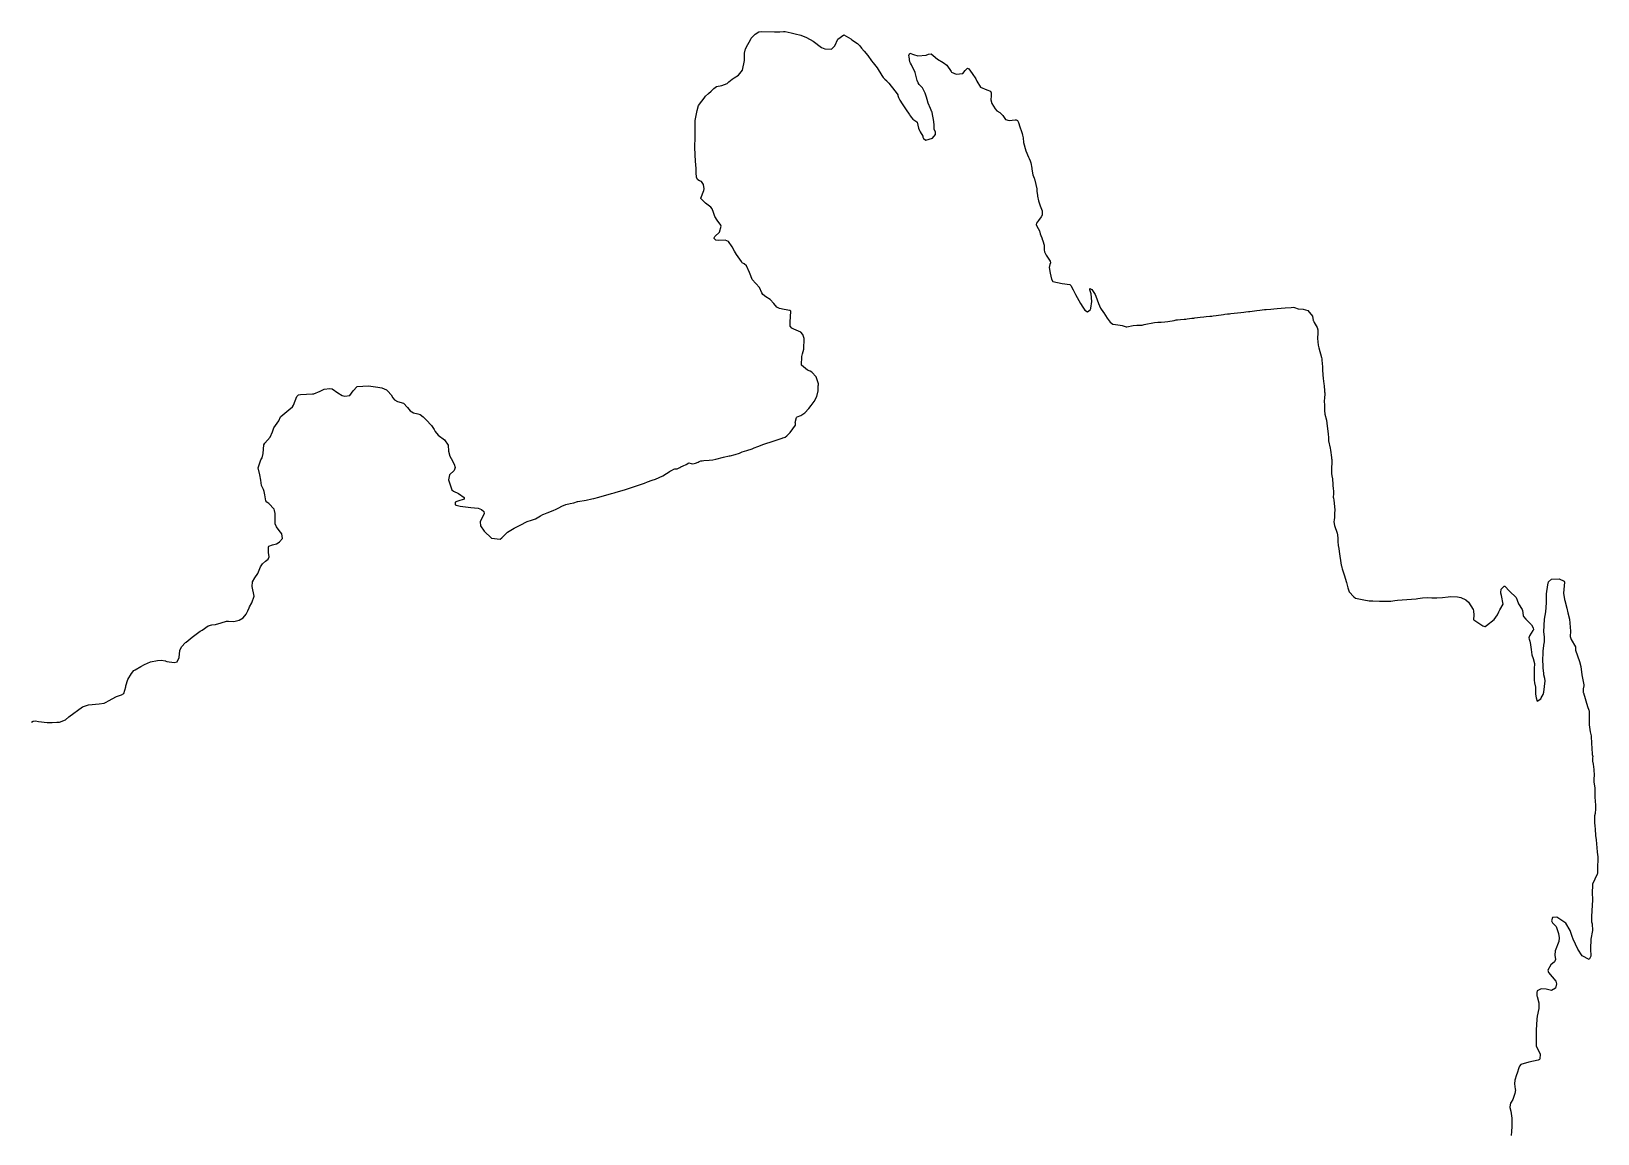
# Model space of a CAD drawing. Header units: feet. Extents: x 1313198 to 1317500, y 385000 to 389511.
# Drawn here: x 1313198 to 1314996, y 387532 to 388797 of the extents above; entities that cross this region are included whole.
import ezdxf

# ---------------------------------------------------------------- set-up
doc = ezdxf.new("R2010")
doc.units = ezdxf.units.FT
doc.layers.add('C-TOPO-MAJR', color=32, linetype='CONTINUOUS')

msp = doc.modelspace()

# ---------------------------------------------------------------- linework, layer by layer
at = {"layer": 'C-TOPO-MAJR'}
msp.add_lwpolyline([(1313198.2, 388003.9), (1313200.2, 388005.2), (1313203.1, 388005.5), (1313206.4, 388004.7), (1313216.5, 388003.5), (1313222.2, 388003.8), (1313227.6, 388003.9), (1313230.5, 388004), (1313237.5, 388006.7), (1313241.3, 388010), (1313256.8, 388021.8), (1313263.6, 388024.1), (1313276.2, 388025.1), (1313281.9, 388026), (1313284.1, 388026.9), (1313286.9, 388028.5), (1313296.1, 388033.6), (1313301.6, 388035.5), (1313304.4, 388036.9), (1313306.5, 388044.5), (1313306.6, 388045.9), (1313308.9, 388053), (1313313, 388059.8), (1313315.9, 388063.2), (1313317.3, 388064.2), (1313323.9, 388068), (1313328.2, 388070.4), (1313335, 388073.1), (1313343, 388074.9), (1313347.2, 388075.1), (1313352, 388074.4), (1313352.7, 388074.1), (1313353.6, 388073.8), (1313362.1, 388072.5), (1313365.7, 388073.2), (1313367.9, 388078.4), (1313368.6, 388086.4), (1313370.5, 388090.4), (1313375.2, 388095.5), (1313375.7, 388095.9), (1313382.9, 388101.4), (1313392, 388108.3), (1313394.1, 388109.8), (1313401.2, 388114.4), (1313405.3, 388115.8), (1313409.7, 388116.1), (1313416.2, 388117.9), (1313422.2, 388120), (1313424.4, 388120.1), (1313430.6, 388119.7), (1313436.7, 388121), (1313441.1, 388123.9), (1313444.8, 388128), (1313446.8, 388131.9), (1313448, 388135.3), (1313448.5, 388136.5), (1313451.3, 388140.8), (1313453.9, 388148.7), (1313451.6, 388159.6), (1313452, 388165.2), (1313454.5, 388169.8), (1313458, 388174.8), (1313461, 388182.2), (1313463.6, 388185.6), (1313466.9, 388188.6), (1313470, 388191.2), (1313471.1, 388193.8), (1313470.4, 388198.9), (1313470.2, 388205.1), (1313470.7, 388205.8), (1313474.8, 388207.4), (1313479.4, 388208.6), (1313481.3, 388209.8), (1313482.8, 388211.1), (1313486.4, 388214.8), (1313485.7, 388220.3), (1313482.4, 388223.9), (1313479.5, 388228.1), (1313478.1, 388231.6), (1313477.8, 388235.7), (1313478, 388243.6), (1313477.4, 388247), (1313476.7, 388248.4), (1313470.9, 388255.1), (1313468.6, 388256.5), (1313467.3, 388258.1), (1313466.1, 388264.8), (1313465.5, 388268.6), (1313464.6, 388270.8), (1313462.3, 388275.7), (1313461.4, 388281.8), (1313460.3, 388287.9), (1313458.5, 388295.9), (1313461.7, 388305.2), (1313462.9, 388307.2), (1313464.3, 388312.3), (1313465.1, 388322.3), (1313466, 388324.3), (1313472.2, 388330.9), (1313474.8, 388337.2), (1313476.3, 388341.7), (1313482.3, 388349.6), (1313484.2, 388354.4), (1313484.5, 388354.9), (1313493.8, 388362.4), (1313497.9, 388365.7), (1313499.2, 388367.7), (1313502.9, 388377.7), (1313504.8, 388379.6), (1313507, 388380), (1313521, 388380.6), (1313522.5, 388380.7), (1313529.6, 388383.7), (1313534.3, 388385.9), (1313540.7, 388387), (1313543.3, 388386.5), (1313549.8, 388381.8), (1313554.9, 388378.7), (1313557.9, 388378), (1313563.6, 388378.9), (1313567.6, 388384.1), (1313572.1, 388389.3), (1313584.9, 388390), (1313595.8, 388388.5), (1313600.5, 388387.7), (1313605.7, 388385.3), (1313607.3, 388383.8), (1313610.9, 388379.5), (1313613.1, 388376.1), (1313615, 388373.7), (1313618.5, 388371.9), (1313625.1, 388369.9), (1313630, 388364.9), (1313632.9, 388361.2), (1313636.9, 388359.1), (1313641.8, 388357.9), (1313644.3, 388357.2), (1313647.8, 388354.5), (1313651.1, 388350.8), (1313657.5, 388344.5), (1313660.5, 388339.9), (1313661.5, 388337.6), (1313664.9, 388333.2), (1313672.4, 388327.8), (1313676.5, 388322), (1313676.8, 388315), (1313678.3, 388309.2), (1313679.8, 388306.5), (1313683.5, 388300), (1313684.6, 388296.3), (1313683.3, 388292.6), (1313678.1, 388287.8), (1313676.8, 388281.9), (1313680.6, 388270.6), (1313682.7, 388269.1), (1313688.5, 388266.3), (1313694.9, 388261.7), (1313694.7, 388260), (1313687.7, 388257.6), (1313684.4, 388256.5), (1313684.6, 388253.3), (1313685.7, 388252.9), (1313687.1, 388252.7), (1313690.4, 388251.7), (1313702.6, 388250.2), (1313710.8, 388249.7), (1313714.9, 388248.2), (1313717.3, 388245.9), (1313717.9, 388243.4), (1313713.3, 388234), (1313713.5, 388229.2), (1313717.8, 388223), (1313726.1, 388215), (1313736.2, 388214.1), (1313738.2, 388215.6), (1313744.7, 388222.1), (1313752.2, 388226.6), (1313754.6, 388227.7), (1313759.2, 388230.1), (1313767.2, 388234.1), (1313772.3, 388235.7), (1313776.8, 388237.4), (1313782.6, 388240.6), (1313785.3, 388242.2), (1313786.4, 388242.8), (1313790, 388244.4), (1313796.8, 388246.8), (1313800.5, 388248.3), (1313801.9, 388249.2), (1313803.5, 388250.1), (1313806.9, 388251.9), (1313811.5, 388253.8), (1313816.3, 388254.8), (1313820.8, 388255.7), (1313824.9, 388257.1), (1313825.3, 388257.2), (1313834.8, 388258.9), (1313841.2, 388260.2), (1313843.5, 388260.7), (1313849.3, 388262.3), (1313853.2, 388263.4), (1313862.8, 388266), (1313864, 388266.3), (1313866.9, 388267.1), (1313868.3, 388267.5), (1313880, 388270.9), (1313883.5, 388272), (1313888.1, 388273.7), (1313893.9, 388275.6), (1313896.1, 388276.2), (1313901.6, 388278.2), (1313905.1, 388279.6), (1313910.7, 388281.7), (1313914.5, 388283), (1313922.8, 388286.5), (1313931.4, 388292), (1313931.8, 388292.3), (1313932.7, 388292.9), (1313935.3, 388294.3), (1313936.5, 388294.7), (1313937.8, 388294.6), (1313939.1, 388294.8), (1313942.2, 388296.1), (1313943.6, 388296.9), (1313946.3, 388298.2), (1313949.4, 388299.7), (1313952.6, 388301.4), (1313955.5, 388300.7), (1313957.1, 388300.6), (1313960.2, 388301.1), (1313963.3, 388302.5), (1313964.5, 388303.3), (1313966.6, 388303.7), (1313968, 388304), (1313969.8, 388304.1), (1313976.1, 388304.7), (1313980.2, 388305.2), (1313983.5, 388305.7), (1313992.3, 388307.9), (1313999, 388309.5), (1314000.1, 388309.7), (1314005.9, 388311.1), (1314010.6, 388312.8), (1314013.8, 388314.1), (1314019.1, 388315.9), (1314025.5, 388317.8), (1314027.6, 388318.6), (1314031.7, 388320.5), (1314038.6, 388323.1), (1314049.3, 388326.5), (1314054.1, 388328.1), (1314059.8, 388330), (1314060.6, 388330.2), (1314062.1, 388330.7), (1314063.1, 388331.1), (1314065.1, 388332.5), (1314069, 388336.5), (1314075.1, 388344.6), (1314075, 388346.9), (1314074.8, 388348), (1314076.1, 388353.6), (1314076.8, 388354.4), (1314081, 388355.8), (1314085.6, 388358.8), (1314090.4, 388363.8), (1314093.2, 388367.2), (1314096.3, 388371.9), (1314099.6, 388377.8), (1314100.9, 388384.3), (1314101, 388389.8), (1314101.4, 388391.2), (1314101.5, 388392.3), (1314098.8, 388400.4), (1314093.6, 388405.7), (1314092, 388406.6), (1314089, 388407.8), (1314081.8, 388413.5), (1314082.2, 388423.5), (1314083.2, 388426.5), (1314084.7, 388432.1), (1314084.8, 388444.2), (1314083.6, 388448.7), (1314081.1, 388451.6), (1314073.2, 388455), (1314070.9, 388455.9), (1314069, 388458.2), (1314068.8, 388459.4), (1314069.1, 388463), (1314069.5, 388475.7), (1314068.6, 388476.4), (1314062, 388477.3), (1314056.8, 388478.7), (1314056.1, 388479), (1314053.8, 388480.2), (1314050.2, 388484.3), (1314046, 388488.9), (1314041, 388492.1), (1314037.6, 388494.7), (1314036.6, 388496.5), (1314033.8, 388502.6), (1314029.6, 388507.5), (1314025.5, 388511.8), (1314023.6, 388516), (1314022.4, 388520), (1314018.9, 388527.7), (1314016.2, 388529.8), (1314014, 388531.1), (1314012.9, 388532.4), (1314007.3, 388540.6), (1314004.9, 388544.4), (1314002.5, 388549.2), (1313998.2, 388555.5), (1313994.3, 388557), (1313986.8, 388556.5), (1313983.5, 388556.9), (1313981.9, 388559), (1313981.7, 388559.8), (1313982.5, 388561.4), (1313988, 388566.1), (1313989.8, 388573), (1313989.4, 388574.3), (1313985.2, 388579.9), (1313982.6, 388584.1), (1313980.8, 388588.9), (1313979.5, 388592.9), (1313978, 388594.7), (1313971.8, 388599.4), (1313966.4, 388604.8), (1313966.3, 388605.2), (1313970, 388614), (1313970.4, 388616.1), (1313969.6, 388620.7), (1313967.1, 388624.3), (1313965, 388625), (1313963, 388626.2), (1313961.4, 388629.1), (1313961.3, 388629.7), (1313961.2, 388633.9), (1313960.9, 388639.3), (1313960.7, 388643.4), (1313960.4, 388647.6), (1313959.8, 388654.8), (1313959.7, 388663.9), (1313960, 388675.2), (1313960.1, 388684.3), (1313960, 388687.6), (1313960, 388694.3), (1313960.3, 388696.3), (1313962.1, 388705.9), (1313963.8, 388711.7), (1313967.5, 388716.3), (1313970.3, 388720), (1313971.9, 388722.2), (1313975.3, 388725.1), (1313978.3, 388727.8), (1313981.3, 388731.1), (1313984.5, 388733.2), (1313990.6, 388734.5), (1313996.7, 388736.7), (1313998.7, 388738.5), (1314002.2, 388741.6), (1314004.6, 388743.1), (1314009.6, 388746.5), (1314014.3, 388752.1), (1314016.7, 388763.1), (1314016.7, 388771.4), (1314017.6, 388776.6), (1314020.3, 388781.5), (1314023.4, 388786.9), (1314024.3, 388788.7), (1314028.7, 388793.5), (1314032.8, 388795.9), (1314036, 388796.4), (1314050.8, 388796), (1314057, 388796.1), (1314061.3, 388796.6), (1314063, 388796.6), (1314070.1, 388794.8), (1314076.3, 388793.2), (1314079.8, 388792.4), (1314081, 388792.1), (1314087.8, 388789.7), (1314095.2, 388785.3), (1314104.7, 388778.2), (1314108.6, 388776.5), (1314116.3, 388776.3), (1314120.2, 388779.8), (1314123.8, 388787.7), (1314130.5, 388792.7), (1314138.4, 388787.9), (1314139.5, 388786.9), (1314146.3, 388782.6), (1314148.5, 388780.3), (1314148.8, 388779.8), (1314150.6, 388777.3), (1314153.8, 388773.7), (1314158, 388768.9), (1314162.3, 388762.6), (1314164, 388760.5), (1314168.7, 388754.9), (1314174.1, 388745.9), (1314175.6, 388743.6), (1314177.6, 388741.6), (1314179.8, 388739.8), (1314180.4, 388739.2), (1314182.3, 388737), (1314189.2, 388728.2), (1314190.4, 388726.3), (1314192.3, 388723.8), (1314192.6, 388723.1), (1314193.2, 388720.7), (1314194.7, 388717.6), (1314197.5, 388713.4), (1314199.9, 388709.8), (1314202.1, 388706.6), (1314205.5, 388701.4), (1314205.9, 388700.7), (1314207.1, 388699.1), (1314207.8, 388698.3), (1314209.7, 388696), (1314214.1, 388692.9), (1314214.5, 388692.3), (1314216.1, 388685.5), (1314217.3, 388682.7), (1314218.2, 388681.2), (1314221, 388676.2), (1314221.3, 388675.3), (1314221.9, 388673.6), (1314224.7, 388671.6), (1314232.4, 388674.2), (1314235.7, 388678.3), (1314235.5, 388680.9), (1314234.2, 388684.3), (1314234.3, 388687), (1314234.3, 388689.7), (1314233.3, 388695.6), (1314232.2, 388701.3), (1314231.7, 388704), (1314231.5, 388704.4), (1314229.8, 388708.1), (1314227.3, 388714.1), (1314226, 388718.5), (1314225.3, 388721.2), (1314223.9, 388725.7), (1314220.7, 388731.8), (1314217.7, 388734.9), (1314217.1, 388735.6), (1314215.8, 388737.7), (1314214.7, 388740.3), (1314212.3, 388749.3), (1314212.2, 388749.4), (1314208.3, 388758), (1314207.1, 388760.2), (1314206.3, 388761.8), (1314205.3, 388767.2), (1314205.2, 388769), (1314206.4, 388771.4), (1314210.6, 388769.9), (1314215.4, 388768.4), (1314224.9, 388769.3), (1314227.7, 388770.4), (1314230.6, 388770.8), (1314233.2, 388769), (1314237.8, 388764.8), (1314244.4, 388760.9), (1314248.8, 388757.7), (1314253.6, 388750.4), (1314254.2, 388749.6), (1314259.5, 388747.3), (1314266.9, 388748.3), (1314269.8, 388751.8), (1314272.3, 388754.2), (1314273.8, 388753.4), (1314277.6, 388748.3), (1314281.9, 388742.2), (1314283.1, 388739.3), (1314287.3, 388732.5), (1314294.5, 388729.4), (1314298.7, 388728), (1314299.7, 388726.2), (1314299.6, 388722.6), (1314299.2, 388718.1), (1314300.5, 388713.9), (1314304.3, 388707.6), (1314306.1, 388705.4), (1314309.4, 388703.4), (1314313.1, 388700), (1314316.1, 388695.5), (1314320.1, 388694.2), (1314327.1, 388695), (1314328.2, 388695), (1314329.8, 388694.3), (1314330.7, 388692.6), (1314330.9, 388691.9), (1314331.6, 388689.7), (1314331.8, 388689.2), (1314335, 388679.4), (1314335.7, 388677.4), (1314336.3, 388674.5), (1314336.7, 388668.9), (1314339.2, 388659.6), (1314342.3, 388652.3), (1314343, 388650.9), (1314344.3, 388648.1), (1314345, 388645.6), (1314346.1, 388639.6), (1314346.2, 388638.6), (1314347.5, 388631.9), (1314349, 388628.3), (1314349.3, 388627.4), (1314350.8, 388620.7), (1314351.8, 388616.1), (1314351.9, 388615.1), (1314351.8, 388613.2), (1314352.7, 388608.3), (1314352.8, 388607.6), (1314353.7, 388602.3), (1314355.6, 388596.3), (1314357.4, 388592.7), (1314358.1, 388590.8), (1314358.2, 388589.3), (1314358, 388586.2), (1314357.3, 388584.1), (1314357.1, 388583.7), (1314353.9, 388579.6), (1314351.4, 388576.6), (1314351.3, 388575.1), (1314352.1, 388573), (1314355, 388567.9), (1314355.9, 388564.4), (1314356.4, 388562.4), (1314357.7, 388559.7), (1314358.2, 388558.5), (1314358.2, 388558.3), (1314358.9, 388556.2), (1314360.2, 388551.1), (1314360.2, 388546), (1314360.7, 388543.7), (1314362.8, 388540), (1314367.3, 388533), (1314367.5, 388530.9), (1314367, 388529), (1314366.3, 388525.6), (1314367.1, 388519.1), (1314368.8, 388512.3), (1314370.3, 388509.6), (1314380.9, 388507.4), (1314389.9, 388506.1), (1314391.3, 388504.8), (1314391.9, 388503.6), (1314393.7, 388500.1), (1314396.5, 388494.8), (1314401.9, 388484.4), (1314404.6, 388480), (1314406.9, 388476.8), (1314410.1, 388474.9), (1314413.1, 388477), (1314414, 388478.6), (1314414.1, 388479), (1314414.9, 388486.7), (1314414.2, 388495.3), (1314412.7, 388500), (1314412.6, 388501.5), (1314415, 388500.5), (1314418.9, 388494.6), (1314419.7, 388492.8), (1314422.7, 388484.5), (1314425, 388479.2), (1314428.3, 388474.2), (1314428.8, 388473.6), (1314432.5, 388467.6), (1314436, 388462.8), (1314439.3, 388460.8), (1314442.2, 388460.1), (1314447.6, 388459.6), (1314450, 388459.1), (1314454.5, 388457.5), (1314455.1, 388457.5), (1314462.6, 388459.2), (1314466.7, 388459.7), (1314469.7, 388459.7), (1314472.9, 388459.7), (1314475, 388460.1), (1314486.8, 388462.6), (1314490.8, 388463), (1314494.5, 388463.1), (1314498.7, 388463.3), (1314502.2, 388463.7), (1314509.6, 388465), (1314512, 388465.5), (1314513.4, 388465.8), (1314517, 388466.2), (1314520.9, 388466.5), (1314523, 388466.5), (1314524.6, 388466.7), (1314530, 388467.4), (1314530.8, 388467.5), (1314532.1, 388467.6), (1314533.2, 388467.8), (1314539.3, 388468.6), (1314543.7, 388469.1), (1314546.4, 388469.3), (1314550.4, 388469.7), (1314551.2, 388469.8), (1314552.7, 388470), (1314554.4, 388470.3), (1314557.7, 388470.7), (1314566, 388471.9), (1314567.7, 388472.1), (1314570.9, 388472.4), (1314573.2, 388472.7), (1314574.4, 388472.8), (1314586.1, 388473.9), (1314589.5, 388474.4), (1314591.6, 388474.7), (1314594.8, 388475.1), (1314596.2, 388475.3), (1314604.5, 388476.4), (1314607.9, 388476.9), (1314610.5, 388477.2), (1314613.2, 388477.5), (1314615, 388477.6), (1314620.4, 388478), (1314623.8, 388478.3), (1314627.9, 388478.7), (1314636.8, 388479.4), (1314643.9, 388479.8), (1314646.1, 388480), (1314647.5, 388479.8), (1314651.7, 388478.4), (1314657.7, 388477.7), (1314663, 388476.5), (1314668.4, 388470), (1314669.1, 388464.9), (1314669.3, 388464.5), (1314669.7, 388463.7), (1314670.3, 388462.6), (1314673.6, 388456.8), (1314674.4, 388454.3), (1314674.3, 388449.3), (1314674, 388445.8), (1314674, 388444.3), (1314674.9, 388436.6), (1314675.5, 388433.4), (1314678.5, 388422.3), (1314678.9, 388421), (1314679, 388420), (1314679.1, 388419.4), (1314679.7, 388411.8), (1314679.9, 388408.3), (1314680.2, 388402.4), (1314680.5, 388398.5), (1314681.3, 388392.2), (1314681.5, 388390.1), (1314682, 388384.1), (1314682.2, 388383), (1314682.3, 388381.7), (1314682.3, 388381.3), (1314681.9, 388375.2), (1314681.8, 388373.1), (1314681.8, 388372.8), (1314682.1, 388367.3), (1314682.2, 388364.6), (1314682.1, 388361.6), (1314682.6, 388357.6), (1314684.3, 388350.4), (1314684.8, 388347), (1314686.1, 388334.6), (1314686.5, 388330.7), (1314686.5, 388329), (1314686.7, 388327), (1314688.5, 388318.3), (1314688.8, 388316.2), (1314690, 388307.8), (1314690.2, 388306.3), (1314690.3, 388305.9), (1314690.4, 388302.3), (1314690.2, 388295.2), (1314690.1, 388292.4), (1314690.2, 388289), (1314690.9, 388284.7), (1314691.1, 388283.9), (1314691.5, 388275.8), (1314691.9, 388271.9), (1314692.2, 388269.5), (1314692.3, 388266.2), (1314692.1, 388262.3), (1314692.2, 388260.9), (1314692.7, 388258.6), (1314693.2, 388255.4), (1314693.8, 388247.3), (1314693.5, 388243.8), (1314693.4, 388243), (1314693.5, 388241.9), (1314693.6, 388238.9), (1314693.1, 388236.3), (1314692.8, 388233.9), (1314693.5, 388229.8), (1314696.4, 388220.9), (1314696.8, 388218.8), (1314697.2, 388214.7), (1314697.5, 388211.5), (1314697.9, 388206.6), (1314698.4, 388203.3), (1314699, 388199.9), (1314701.2, 388184.1), (1314701.4, 388183.5), (1314702, 388181.4), (1314702.5, 388179.8), (1314704.9, 388172), (1314705.7, 388169.3), (1314707.3, 388164.4), (1314708.9, 388158.3), (1314709.2, 388157), (1314710.3, 388153.7), (1314715.7, 388147.9), (1314717.8, 388146.4), (1314719.6, 388145.8), (1314727.3, 388144.4), (1314733.3, 388143.4), (1314737.4, 388143.1), (1314745.2, 388143), (1314754.5, 388142.7), (1314758, 388142.8), (1314762.8, 388143.5), (1314765.7, 388143.9), (1314776.7, 388144.8), (1314787.2, 388145.5), (1314789.3, 388145.8), (1314794.6, 388146.6), (1314800.6, 388146.9), (1314805.2, 388146.8), (1314811, 388146.6), (1314817.4, 388146.9), (1314823.9, 388147.9), (1314827, 388148.3), (1314834.6, 388147.9), (1314838.3, 388147.1), (1314844.2, 388144.6), (1314847.3, 388141.7), (1314852.5, 388133.4), (1314853.1, 388131.7), (1314853.3, 388126.9), (1314853.2, 388121.9), (1314853.5, 388121.3), (1314863.9, 388114.7), (1314866, 388113.7), (1314866.5, 388113.8), (1314867.9, 388115), (1314876.6, 388121.9), (1314880.5, 388127.2), (1314881.9, 388130.6), (1314883.1, 388132.8), (1314886.9, 388139.5), (1314885.1, 388149.3), (1314884.3, 388152.1), (1314884.3, 388152.8), (1314884.9, 388156.7), (1314888.3, 388160.1), (1314888.9, 388159.9), (1314894.4, 388154.4), (1314901.9, 388146.9), (1314903, 388144.2), (1314904.5, 388139.8), (1314908.8, 388133.4), (1314909.4, 388132.1), (1314909.7, 388129.5), (1314910, 388126), (1314910.3, 388125.4), (1314913.1, 388122.3), (1314919.7, 388115.9), (1314921.6, 388112.4), (1314921.7, 388110.1), (1314921.2, 388109.1), (1314917.1, 388103), (1314916.5, 388101), (1314916.8, 388099.4), (1314917.7, 388097), (1314918.1, 388095), (1314918.5, 388093), (1314918.6, 388092.6), (1314919.2, 388087.5), (1314920, 388081.5), (1314921.3, 388077.2), (1314923.2, 388071.3), (1314922.7, 388065.3), (1314922.7, 388063.6), (1314922.8, 388061.6), (1314922.7, 388058.3), (1314922.8, 388052.4), (1314923.2, 388049.3), (1314924, 388044.3), (1314924.1, 388040.6), (1314924.1, 388037.1), (1314924.1, 388036.1), (1314924.9, 388032), (1314926, 388028.3), (1314930.1, 388030.7), (1314930.8, 388031.9), (1314932.9, 388035.9), (1314933.7, 388038.5), (1314935.1, 388051.3), (1314934.9, 388054.1), (1314933.9, 388058.4), (1314933.6, 388060), (1314933, 388066.5), (1314932.5, 388077.6), (1314933.1, 388081.4), (1314933.1, 388083.9), (1314932.9, 388085.6), (1314934.1, 388094.9), (1314934.5, 388095.9), (1314934.6, 388101.9), (1314933.7, 388107.7), (1314934.4, 388122.3), (1314936.1, 388130.7), (1314936.9, 388141.1), (1314936.8, 388151.4), (1314938.5, 388161.6), (1314939.2, 388165.1), (1314942.4, 388168.3), (1314951.5, 388168.4), (1314956.9, 388165.9), (1314957.4, 388164.6), (1314956.3, 388152.2), (1314957.6, 388144.7), (1314957.9, 388143.8), (1314960.1, 388134.7), (1314961.4, 388129.5), (1314963.2, 388122.2), (1314964.3, 388108.4), (1314964, 388102.4), (1314965.2, 388098.9), (1314970.1, 388090.4), (1314970, 388088.5), (1314970, 388086.8), (1314974.8, 388073.7), (1314976, 388067.9), (1314977.4, 388058.2), (1314979.5, 388047), (1314979.5, 388045.8), (1314978.9, 388042.3), (1314978.9, 388038.2), (1314979.1, 388037.6), (1314984, 388022.1), (1314985.5, 388017.7), (1314985.6, 388017.1), (1314985.7, 388012.6), (1314985.9, 388007.9), (1314985.8, 388001.1), (1314986.7, 387992.8), (1314988, 387988.4), (1314988.1, 387987.6), (1314988.3, 387979.8), (1314989.1, 387967.8), (1314989.3, 387966.9), (1314989.8, 387964.7), (1314989.7, 387963), (1314989.7, 387959.2), (1314990.2, 387955.7), (1314991, 387949.9), (1314991.4, 387942.9), (1314991.2, 387939.5), (1314991, 387937.8), (1314991.1, 387935.6), (1314992.1, 387928.3), (1314992.3, 387923.6), (1314992.3, 387921.6), (1314992.3, 387917.7), (1314992.5, 387913.7), (1314993, 387908.4), (1314993.2, 387904.8), (1314992.5, 387899.4), (1314992, 387896.8), (1314991.8, 387895.2), (1314991.9, 387888.5), (1314992.1, 387885.3), (1314992.5, 387881.5), (1314993.1, 387874.2), (1314993.6, 387869.2), (1314995.1, 387855.3), (1314995.4, 387852), (1314995.5, 387849.8), (1314995.2, 387834.5), (1314995.2, 387830.6), (1314995, 387829.7), (1314989.7, 387818.3), (1314989.3, 387807), (1314989.5, 387801.8), (1314989.4, 387799.8), (1314989.1, 387794.3), (1314988.5, 387781.3), (1314988.6, 387775.2), (1314989, 387772.6), (1314989.4, 387764.9), (1314987.7, 387755.3), (1314987.2, 387744.1), (1314987.7, 387735.6), (1314985.9, 387731.8), (1314977.7, 387735.9), (1314972.7, 387743.7), (1314967.3, 387755.2), (1314966.1, 387758), (1314964, 387765), (1314959.1, 387773.6), (1314948.5, 387780.4), (1314943.5, 387780.1), (1314942.6, 387776.2), (1314943.8, 387773.8), (1314948, 387769.5), (1314950.7, 387761.6), (1314951.5, 387756.7), (1314951.1, 387752.5), (1314946.7, 387741.6), (1314946.3, 387736.9), (1314947, 387731.8), (1314946, 387729.1), (1314941.6, 387725.8), (1314938.4, 387719.7), (1314939.1, 387716.7), (1314943.1, 387711.8), (1314947.6, 387706.9), (1314948.3, 387703.9), (1314947.3, 387698.8), (1314942.5, 387696.1), (1314936.5, 387697.7), (1314930.6, 387698), (1314926.2, 387695.8), (1314925.7, 387694.1), (1314925.8, 387690.3), (1314925.9, 387689.5), (1314927.8, 387682), (1314928, 387675.5), (1314926.2, 387666.8), (1314925.6, 387663.5), (1314924.9, 387650.9), (1314925, 387649.3), (1314924.9, 387639.5), (1314925, 387632.3), (1314928.4, 387625.7), (1314929.4, 387623.1), (1314929.1, 387617.9), (1314928.7, 387617.1), (1314927.4, 387616.5), (1314916.4, 387614.1), (1314907.4, 387611.2), (1314905.7, 387609.6), (1314905, 387607.7), (1314903.3, 387601.5), (1314902.4, 387599.3), (1314900.5, 387593.2), (1314900.1, 387589), (1314901, 387583.2), (1314901.1, 387582.1), (1314900.4, 387578.1), (1314898.2, 387571.3), (1314896.1, 387568.2), (1314895.5, 387567), (1314894.9, 387562.6), (1314894.9, 387562), (1314895.7, 387557.9), (1314896.6, 387552.5), (1314896.9, 387549.6), (1314897.1, 387544.5), (1314897, 387540.1), (1314896.5, 387534.5), (1314896.2, 387530)], dxfattribs=at)

doc.saveas('drawing.dxf')
